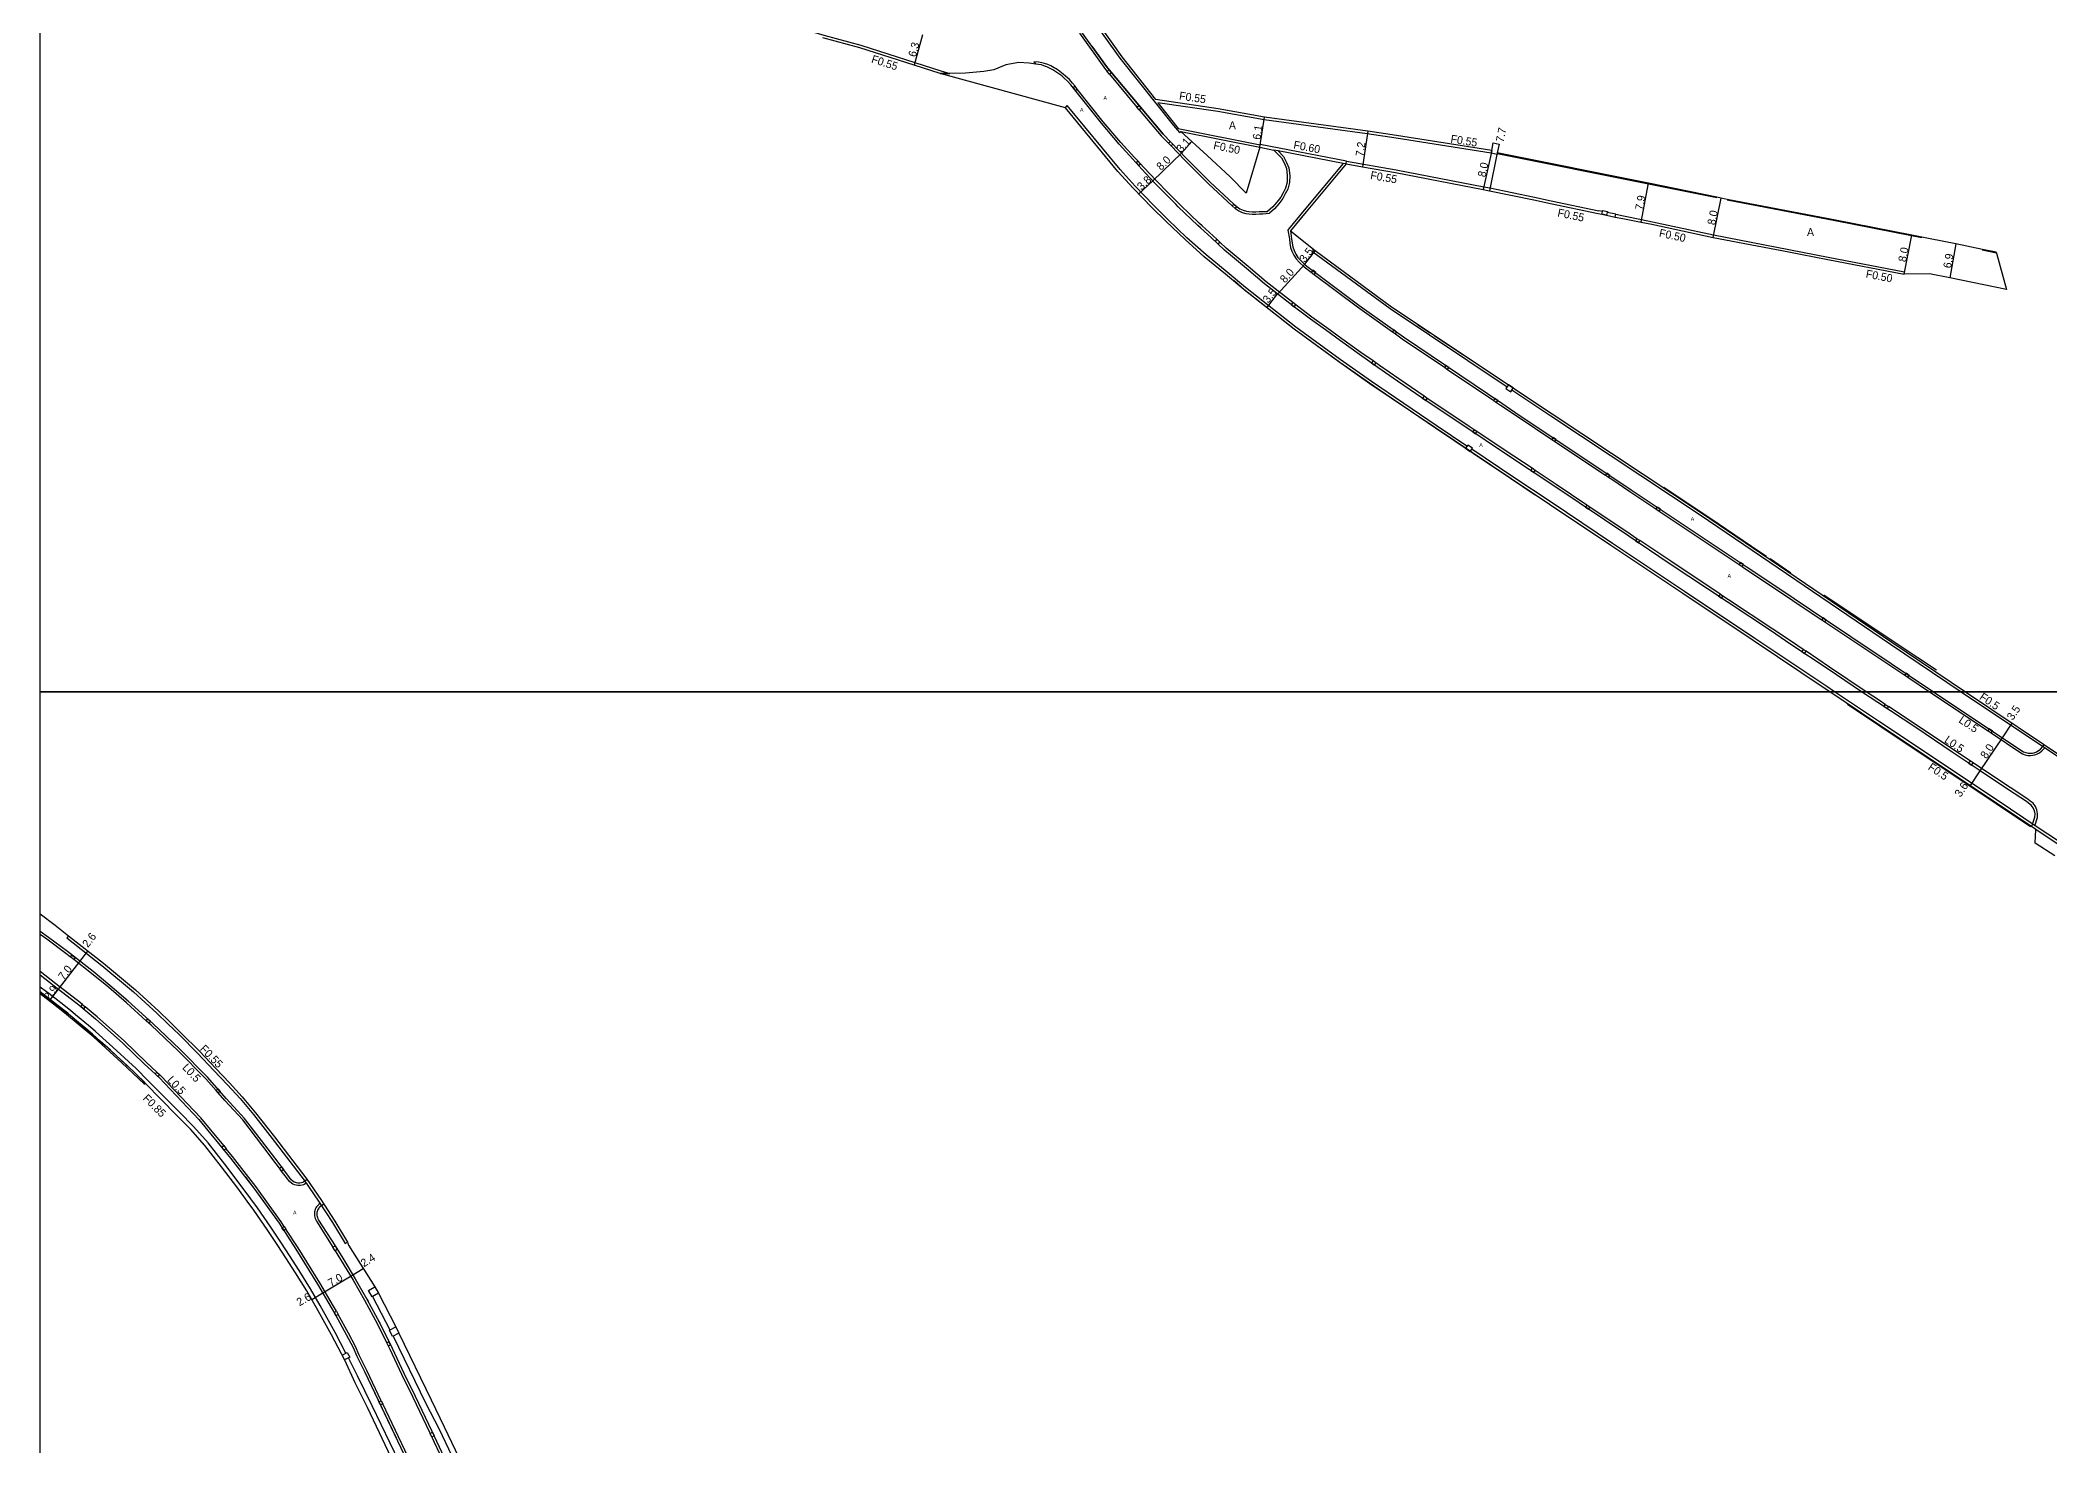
# Model space of a CAD drawing. Header units: metres. Extents: x -20002 to -16000, y -111000 to -108000.
# Drawn here: x -20000 to -19598.1, y -110550.8 to -110269.7 of the extents above; entities that cross this region are included whole.
import ezdxf

# ---------------------------------------------------------------- set-up
doc = ezdxf.new("R2010")
doc.units = ezdxf.units.M
doc.header["$LTSCALE"] = 2.5
for name, color, linetype in [('側溝・桝', 7, 'Continuous'), ('図郭', 7, 'Continuous'), ('幅員', 7, 'Continuous'), ('歩道・分離帯・安全施設', 7, 'Continuous'), ('舗装', 7, 'Continuous'), ('道路', 7, 'Continuous')]:
    doc.layers.add(name, color=color, linetype=linetype)
doc.styles.get("Standard").update_dxf_attribs({"font": ''})
doc.styles.add('YOKO_DECO', font='')
doc.styles.get('Standard').set_extended_font_data('@MS PGothic')
doc.styles.get('YOKO_DECO').set_extended_font_data('MS PGothic')

msp = doc.modelspace()

# ---------------------------------------------------------------- linework, layer by layer
at = {"layer": '側溝・桝'}
for points in [[(-19992.08, -110225.23), (-19986.62, -110226.94), (-19971.04, -110231.55), (-19965.14, -110233.25), (-19955.44, -110236.03), (-19946.93, -110238.38), (-19940.87, -110240.06), (-19927.65, -110243.75), (-19913.75, -110247.95), (-19910.4, -110248.97), (-19909.37, -110249.29), (-19907.24, -110249.93), (-19905.95, -110250.33), (-19902.81, -110251.28), (-19893.63, -110253.94), (-19887.15, -110255.87), (-19872.53, -110260.12), (-19866.97, -110261.76), (-19853.99, -110265.57), (-19843.32, -110268.74), (-19835.92, -110270.76), (-19825.07, -110274.21), (-19819.9, -110275.87), (-19818.11, -110276.37)], [(-19801.5, -110246.81), (-19793.71, -110259.9), (-19784.1, -110273.36), (-19773.36, -110286.77)], [(-19792.18, -110268.34), (-19787, -110275.61), (-19786.67, -110276)], [(-19820.05, -110276.4), (-19818.11, -110276.37)], [(-19801.28, -110274.04), (-19800.92, -110274.56)], [(-19793.07, -110278.94), (-19793.54, -110278.35), (-19794.19, -110277.6), (-19794.95, -110276.91), (-19795.41, -110276.5), (-19796.41, -110275.76), (-19796.98, -110275.41), (-19797.27, -110275.26), (-19797.93, -110274.89), (-19798.49, -110274.63), (-19799.15, -110274.38), (-19799.73, -110274.24), (-19800.39, -110274.12), (-19801.28, -110274.04)], [(-19786.2, -110276.56), (-19780.69, -110283.11)], [(-19781.15, -110293.21), (-19783.89, -110290.2), (-19787.41, -110286.05), (-19792.61, -110279.52)], [(-19794.97, -110283.26), (-19794.66, -110282.78)], [(-19784.06, -110295.62), (-19794.66, -110282.78)], [(-19780.23, -110283.65), (-19775.87, -110288.84)], [(-19709.86, -110292.31), (-19728.85, -110289.33), (-19734.62, -110288.48), (-19755.27, -110285.68), (-19764.53, -110284.02), (-19776.49, -110282.23)], [(-19776.49, -110282.23), (-19772.42, -110287.37)], [(-19775.87, -110288.84), (-19774.36, -110290.34)], [(-19773.36, -110286.77), (-19772.2, -110288.22), (-19771.94, -110287.98)], [(-19772.42, -110287.37), (-19756.05, -110290.67)], [(-19780.46, -110293.92), (-19781.15, -110293.21)], [(-19773.84, -110290.87), (-19771.1, -110293.71), (-19766.37, -110298.45), (-19761.66, -110302.86), (-19761.62, -110302.89)], [(-19756.13, -110291.16), (-19756.05, -110290.67), (-19756.04, -110290.57)], [(-19738.77, -110293.9), (-19756.04, -110290.57)], [(-19752.44, -110291.87), (-19751.4, -110292.98), (-19750.75, -110294.16), (-19750.28, -110295.23), (-19750.13, -110296.79), (-19750.16, -110298.19), (-19750.52, -110299.52), (-19751.02, -110300.46), (-19751.49, -110301.38), (-19752.3, -110302.47), (-19753.17, -110303.44), (-19754.18, -110304.3)], [(-19738.88, -110294.49), (-19739.44, -110294.38), (-19752.44, -110291.87), (-19753.28, -110291.71)], [(-19738.88, -110294.49), (-19738.78, -110293.95), (-19738.77, -110293.9)], [(-19738.78, -110293.95), (-19728.88, -110295.67), (-19711.31, -110299.05), (-19710.1, -110299.29), (-19701.21, -110301.15)], [(-19714.69, -110350.9), (-19720.86, -110346.77), (-19733.79, -110337.99), (-19740.02, -110333.6), (-19748.92, -110327.13), (-19758.95, -110319.2), (-19762.65, -110316.11), (-19766.87, -110312.65), (-19770.7, -110309.23), (-19774.57, -110305.53), (-19777.3, -110302.8), (-19781.04, -110298.95), (-19784.06, -110295.62)], [(-19764.72, -110309.54), (-19765.44, -110308.85), (-19767.64, -110306.88), (-19768.16, -110306.41), (-19772.07, -110302.66), (-19772.54, -110302.18), (-19774.37, -110300.34), (-19776.87, -110297.81), (-19779.31, -110295.17), (-19779.99, -110294.43)], [(-19739.44, -110294.38), (-19747.24, -110303.75), (-19750.4, -110307.55)], [(-19701.21, -110301.15), (-19697.85, -110301.85)], [(-19697.85, -110301.85), (-19688.32, -110303.85)], [(-19761.05, -110303.37), (-19760.93, -110303.48), (-19760.33, -110303.85), (-19759.63, -110304.17), (-19758.92, -110304.37), (-19758.34, -110304.48), (-19757.62, -110304.53), (-19756.88, -110304.52), (-19756.21, -110304.46), (-19755.48, -110304.45), (-19754.18, -110304.3)], [(-19687.62, -110304), (-19688.32, -110303.85)], [(-19684.95, -110304.55), (-19686.64, -110304.2)], [(-19685.07, -110305.09), (-19684.95, -110304.55)], [(-19684.95, -110304.55), (-19683.4, -110304.88), (-19679.76, -110305.57)], [(-19679.87, -110306.11), (-19679.77, -110305.62), (-19679.76, -110305.57)], [(-19679.77, -110305.62), (-19677.62, -110306.03)], [(-19677.62, -110306.03), (-19665.37, -110308.67), (-19642.43, -110313.09), (-19627.18, -110316.06)], [(-19749.52, -110322.17), (-19752.43, -110319.91), (-19754.84, -110318.02), (-19758.47, -110314.96), (-19762.83, -110311.34), (-19764.14, -110310.09)], [(-19750.4, -110307.54), (-19750.4, -110307.55), (-19750.52, -110307.71), (-19750.21, -110309.45), (-19750.09, -110310.33), (-19749.95, -110311.16), (-19749.68, -110311.95), (-19749.34, -110312.7), (-19748.86, -110313.47), (-19748.23, -110314.15), (-19747.24, -110315.05), (-19745.82, -110316.12)], [(-19745.52, -110311.39), (-19745.48, -110312.03), (-19730.08, -110323.4), (-19706.65, -110339.02)], [(-19745.22, -110316.57), (-19736.57, -110323.06), (-19729.59, -110328.05)], [(-19627.27, -110316.55), (-19627.18, -110316.06)], [(-19733.47, -110333.86), (-19735.89, -110332.15), (-19739.69, -110329.46), (-19742.69, -110327.27), (-19745.69, -110325.1), (-19748.56, -110322.91), (-19748.94, -110322.62)], [(-19729.01, -110328.47), (-19727.64, -110329.45), (-19719.21, -110335.13)], [(-19723.28, -110340.91), (-19728.31, -110337.46), (-19732.2, -110334.75), (-19732.89, -110334.27)], [(-19718.56, -110335.57), (-19709.35, -110341.78)], [(-19713.23, -110347.64), (-19714.24, -110346.97), (-19722.13, -110341.69), (-19722.63, -110341.35)], [(-19708.79, -110342.16), (-19707.97, -110342.71), (-19704.48, -110345.06), (-19697.7, -110349.58)], [(-19705.7, -110339.65), (-19697.94, -110344.82), (-19668.08, -110364.62), (-19630.01, -110390.47), (-19615.84, -110400)], [(-19701.67, -110355.34), (-19707.07, -110351.75), (-19712.71, -110347.99)], [(-19697.11, -110349.97), (-19686.98, -110356.72)], [(-19641.21, -110400), (-19642.74, -110398.98), (-19657.15, -110389.35), (-19671.21, -110379.94), (-19685.62, -110370.35), (-19697.87, -110362.13), (-19705.52, -110357.04), (-19713.73, -110351.54)], [(-19690.69, -110362.68), (-19696.83, -110358.55), (-19701.05, -110355.75)], [(-19686.36, -110357.13), (-19685.75, -110357.54), (-19682.1, -110360), (-19676.91, -110363.47)], [(-19680.69, -110369.41), (-19682.06, -110368.49), (-19690.11, -110363.08)], [(-19676.27, -110363.9), (-19660.27, -110374.58)], [(-19664.06, -110380.49), (-19673.94, -110373.93), (-19680.1, -110369.8)], [(-19659.66, -110374.99), (-19659.11, -110375.36), (-19652.8, -110379.54), (-19646.24, -110383.96), (-19643.72, -110385.64)], [(-19647.47, -110391.54), (-19649.81, -110389.97), (-19653.51, -110387.49), (-19662.36, -110381.63), (-19663.5, -110380.87)], [(-19643.11, -110386.05), (-19630.1, -110394.73), (-19627.12, -110396.72)], [(-19634.84, -110400), (-19642.19, -110395.08), (-19646.89, -110391.93)], [(-19626.51, -110397.13), (-19622.22, -110400)], [(-19594.08, -110432.28), (-19593.74, -110431.8), (-19596.43, -110429.91), (-19600.65, -110427.12), (-19608.68, -110421.7), (-19632.22, -110406.04), (-19641.21, -110400)], [(-19631.05, -110402.53), (-19632.22, -110401.76), (-19634.84, -110400)], [(-19622.22, -110400), (-19610.5, -110407.84)], [(-19615.84, -110400), (-19594.43, -110414.39)], [(-19614.1, -110413.83), (-19617.37, -110411.65), (-19624.67, -110406.76), (-19630.39, -110402.97)], [(-19609.88, -110408.26), (-19603.96, -110412.22), (-19603.6, -110412.43), (-19603.08, -110412.61), (-19602.55, -110412.75), (-19601.99, -110412.78), (-19601.52, -110412.72), (-19601.12, -110412.64), (-19600.6, -110412.45), (-19600.22, -110412.23), (-19599.72, -110411.85), (-19599.13, -110411.23)], [(-19601.14, -110426.79), (-19600.62, -110425.17), (-19600.58, -110424.42), (-19600.72, -110423.65), (-19601, -110422.95), (-19601.49, -110422.32), (-19602.06, -110421.86), (-19602.54, -110421.52), (-19606.1, -110419.17), (-19612.01, -110415.23), (-19613.49, -110414.24)], [(-19596.47, -110430.58), (-19600.94, -110427.57)], [(-19993.98, -110453.04), (-19994.85, -110452.36), (-19998.64, -110449.51), (-20000, -110448.56)], [(-19994.36, -110448.79), (-19994.69, -110449.19), (-19987.69, -110454.72), (-19981.32, -110460.01), (-19976.65, -110464.25), (-19974.45, -110466.4), (-19972.16, -110468.64), (-19968.53, -110472.29), (-19965.26, -110475.73), (-19962.52, -110478.59), (-19960.04, -110481.35), (-19957.37, -110484.55), (-19953.59, -110489.33), (-19947.22, -110497.68), (-19944.34, -110501.86), (-19941.55, -110506.15), (-19939.02, -110510.34), (-19938.56, -110510.06)], [(-19978.8, -110465.78), (-19982.76, -110462.23), (-19986.35, -110459.1), (-19989.71, -110456.35), (-19993.3, -110453.57)], [(-19991.53, -110462.55), (-19991.92, -110462.22), (-19996.9, -110458.44), (-20000, -110455.95)], [(-19938.87, -110532.25), (-19940.99, -110528.16), (-19943.99, -110522.74), (-19945.97, -110519.37), (-19948.2, -110515.74), (-19950.14, -110512.7), (-19951.76, -110510.28), (-19953.89, -110507.05), (-19956.57, -110503.21), (-19957.89, -110501.37), (-19959.78, -110498.78), (-19963.09, -110494.46), (-19966.43, -110490.21), (-19969.32, -110486.92), (-19972.11, -110484.05), (-19978.44, -110477.79), (-19980.83, -110475.35), (-19982.34, -110473.97), (-19985.46, -110471.11), (-19987.47, -110469.3), (-19989.03, -110467.88), (-19990.36, -110466.77), (-19992.95, -110464.62), (-19993.96, -110463.73), (-19995.9, -110462.21), (-19998.27, -110460.38), (-19999.71, -110459.29), (-20000, -110459.07)], [(-19978.96, -110478.37), (-19981.35, -110475.93), (-19982.86, -110474.55), (-19985.97, -110471.68), (-19987.99, -110469.88), (-19989.55, -110468.46), (-19990.87, -110467.35), (-19993.46, -110465.2), (-19994.48, -110464.31), (-19996.42, -110462.79), (-19998.79, -110460.96), (-20000, -110460.04)], [(-19976.66, -110476.06), (-19978.84, -110474.06), (-19983.13, -110469.87), (-19988.6, -110465.02), (-19990.98, -110463.01)], [(-19964.84, -110479.72), (-19966.87, -110477.39), (-19972.41, -110471.84), (-19977.78, -110466.7), (-19978.27, -110466.25)], [(-19963.31, -110490.77), (-19967.9, -110485.2), (-19975.87, -110476.79), (-19976.11, -110476.57)], [(-19952.14, -110495.3), (-19952.82, -110494.39), (-19955.47, -110490.88), (-19959.51, -110485.63), (-19963.1, -110481.71), (-19964.39, -110480.23)], [(-19951.23, -110506.91), (-19951.81, -110506.02), (-19956.86, -110498.95), (-19961.53, -110492.93), (-19962.81, -110491.38)], [(-19946.82, -110498.27), (-19947.05, -110498.44), (-19947.32, -110498.57), (-19947.6, -110498.67), (-19948.03, -110498.75), (-19948.5, -110498.75), (-19948.83, -110498.7), (-19949.12, -110498.62), (-19949.46, -110498.47), (-19949.77, -110498.27), (-19950.13, -110497.95), (-19950.55, -110497.43), (-19951.72, -110495.86)], [(-19944.03, -110502.35), (-19944.31, -110502.56), (-19944.56, -110502.81), (-19944.72, -110503.01), (-19944.85, -110503.21), (-19944.99, -110503.5), (-19945.08, -110503.78), (-19945.14, -110504.03), (-19945.17, -110504.27), (-19945.18, -110504.56), (-19945.15, -110504.81), (-19945.11, -110505.05), (-19945.03, -110505.31), (-19944.89, -110505.63), (-19944.73, -110505.9), (-19941.46, -110511.08)], [(-19940.78, -110523.87), (-19941.35, -110522.84), (-19944.09, -110518.17), (-19948.44, -110511.18), (-19950.86, -110507.47)], [(-19941.02, -110511.78), (-19939.93, -110513.54), (-19937.43, -110517.68), (-19935.13, -110521.67), (-19932.56, -110526.48), (-19930.7, -110530.24)], [(-19933.54, -110520.96), (-19930.09, -110527.59)], [(-19931.81, -110541.76), (-19934.69, -110535.73), (-19936.2, -110532.63), (-19936.98, -110530.94), (-19938.36, -110528.29), (-19940.41, -110524.53)], [(-19930.41, -110530.82), (-19930.09, -110531.46), (-19927.72, -110536.45), (-19925.46, -110541.09), (-19922.12, -110548.07), (-19922.02, -110548.29)], [(-19929.42, -110528.86), (-19922.94, -110542.18), (-19920.22, -110547.48), (-19912.13, -110564.48), (-19904.2, -110580.72), (-19904.14, -110580.86)], [(-19938.35, -110533.27), (-19938.37, -110533.22)], [(-19938.35, -110533.27), (-19936.63, -110536.74), (-19933.67, -110542.7), (-19928.28, -110553.93), (-19923.04, -110565.1), (-19919.29, -110573.11), (-19913.58, -110584.92)], [(-19923.27, -110559.62), (-19931.5, -110542.4)], [(-19921.67, -110549.03), (-19919.72, -110553.18), (-19916.33, -110560.32), (-19914.09, -110564.87), (-19913.41, -110566.3)]]:
    msp.add_lwpolyline(points, dxfattribs=at)
for points in [[(-19785.81, -110276.23), (-19786.2, -110276.56), (-19786.67, -110276), (-19786.28, -110275.67)], [(-19793, -110279.83), (-19792.61, -110279.52), (-19793.07, -110278.94), (-19793.46, -110279.25)], [(-19780.69, -110283.11), (-19780.29, -110282.77), (-19779.83, -110283.32), (-19780.23, -110283.65)], [(-19780.37, -110294.78), (-19779.99, -110294.43), (-19780.46, -110293.92), (-19780.84, -110294.28)], [(-19774.01, -110290.01), (-19774.36, -110290.34), (-19773.84, -110290.87), (-19773.5, -110290.54)], [(-19709.86, -110292.31), (-19709.74, -110291.77), (-19709.42, -110290.25), (-19708.25, -110290.5), (-19708.63, -110292.29), (-19708.68, -110292.56)], [(-19761.62, -110302.89), (-19761.31, -110302.53), (-19760.75, -110303.01), (-19761.05, -110303.37)], [(-19687.73, -110304.53), (-19687.62, -110304), (-19687.58, -110303.8), (-19686.6, -110304), (-19686.64, -110304.2), (-19686.76, -110304.74)], [(-19764.49, -110310.47), (-19764.14, -110310.09), (-19764.72, -110309.54), (-19765.07, -110309.92)], [(-19745.54, -110315.75), (-19745.82, -110316.12), (-19745.22, -110316.57), (-19744.94, -110316.2)], [(-19749.26, -110323.03), (-19748.94, -110322.62), (-19749.52, -110322.17), (-19749.83, -110322.58)], [(-19729.32, -110327.68), (-19729.59, -110328.05), (-19729.01, -110328.47), (-19728.75, -110328.09)], [(-19733.18, -110334.69), (-19732.89, -110334.27), (-19733.47, -110333.86), (-19733.77, -110334.28)], [(-19718.95, -110334.75), (-19719.21, -110335.13), (-19718.56, -110335.57), (-19718.31, -110335.19)], [(-19722.92, -110341.77), (-19722.63, -110341.35), (-19723.28, -110340.91), (-19723.57, -110341.33)], [(-19709.09, -110341.4), (-19709.35, -110341.78), (-19708.79, -110342.16), (-19708.53, -110341.78)], [(-19706.39, -110338.62), (-19706.9, -110339.39), (-19705.95, -110340.02), (-19705.44, -110339.26)], [(-19712.99, -110348.42), (-19712.71, -110347.99), (-19713.23, -110347.64), (-19713.52, -110348.07)], [(-19697.45, -110349.19), (-19697.7, -110349.58), (-19697.11, -110349.97), (-19696.86, -110349.59)], [(-19714.98, -110351.34), (-19714.02, -110351.98), (-19713.59, -110351.34), (-19714.55, -110350.7)], [(-19701.34, -110356.18), (-19701.05, -110355.75), (-19701.67, -110355.34), (-19701.95, -110355.77)], [(-19686.72, -110356.34), (-19686.98, -110356.72), (-19686.36, -110357.13), (-19686.11, -110356.75)], [(-19690.4, -110363.5), (-19690.11, -110363.08), (-19690.69, -110362.68), (-19690.98, -110363.11)], [(-19676.66, -110363.09), (-19676.91, -110363.47), (-19676.27, -110363.9), (-19676.02, -110363.51)], [(-19680.39, -110370.23), (-19680.1, -110369.8), (-19680.69, -110369.41), (-19680.98, -110369.84)], [(-19660.02, -110374.19), (-19660.27, -110374.58), (-19659.66, -110374.99), (-19659.41, -110374.6)], [(-19663.78, -110381.3), (-19663.5, -110380.87), (-19664.06, -110380.49), (-19664.35, -110380.92)], [(-19643.46, -110385.26), (-19643.72, -110385.64), (-19643.11, -110386.05), (-19642.85, -110385.67)], [(-19647.18, -110392.36), (-19646.89, -110391.93), (-19647.47, -110391.54), (-19647.76, -110391.97)], [(-19626.87, -110396.33), (-19627.12, -110396.72), (-19626.51, -110397.13), (-19626.26, -110396.74)], [(-19631.33, -110402.96), (-19631.05, -110402.53), (-19630.39, -110402.97), (-19630.67, -110403.4)], [(-19610.25, -110407.46), (-19610.5, -110407.84), (-19609.88, -110408.26), (-19609.62, -110407.87)], [(-19613.78, -110414.67), (-19613.49, -110414.24), (-19614.1, -110413.83), (-19614.38, -110414.26)], [(-19993.3, -110453.57), (-19993.98, -110453.04), (-19993.68, -110452.66), (-19993, -110453.18)], [(-19991.86, -110462.94), (-19991.53, -110462.55), (-19990.98, -110463.01), (-19991.31, -110463.4)], [(-19978.27, -110466.25), (-19978.8, -110465.78), (-19978.48, -110465.42), (-19977.95, -110465.89)], [(-19977, -110476.44), (-19976.66, -110476.06), (-19976.11, -110476.57), (-19976.45, -110476.94)], [(-19964.39, -110480.23), (-19964.84, -110479.72), (-19964.47, -110479.4), (-19964.03, -110479.91)], [(-19963.7, -110491.09), (-19963.31, -110490.77), (-19962.81, -110491.38), (-19963.2, -110491.7)], [(-19951.33, -110495.57), (-19951.72, -110495.86), (-19952.14, -110495.3), (-19951.76, -110495.01)], [(-19951.65, -110507.19), (-19951.23, -110506.91), (-19950.86, -110507.47), (-19951.29, -110507.75)], [(-19941.03, -110510.82), (-19940.6, -110511.52), (-19941.02, -110511.78), (-19941.46, -110511.08)], [(-19933.11, -110519), (-19932.36, -110520.25), (-19933.62, -110521), (-19934.37, -110519.75)], [(-19941.22, -110524.12), (-19940.78, -110523.87), (-19940.41, -110524.53), (-19940.86, -110524.78)], [(-19928.88, -110527.01), (-19928.26, -110528.29), (-19929.54, -110528.91), (-19930.17, -110527.63)], [(-19930.25, -110530.01), (-19930.7, -110530.24), (-19930.41, -110530.82), (-19929.96, -110530.6)], [(-19939.64, -110532.65), (-19938.6, -110532.11), (-19938.09, -110533.08), (-19939.14, -110533.62)], [(-19931.98, -110542.62), (-19932.28, -110541.98), (-19931.81, -110541.76), (-19931.5, -110542.4)], [(-19921.56, -110548.08), (-19921.22, -110548.82), (-19921.67, -110549.03), (-19922.02, -110548.29)]]:
    msp.add_lwpolyline(points, close=True, dxfattribs=at)
at = {"layer": '図郭'}
for points in [[(-20000, -109800), (-19200, -109800), (-19200, -110400), (-20000, -110400)], [(-20000, -110400), (-19200, -110400), (-19200, -111000), (-20000, -111000)]]:
    msp.add_lwpolyline(points, close=True, dxfattribs=at)
at = {"layer": '幅員'}
for points in [[(-19823.58, -110268.65), (-19825.23, -110274.73)], [(-19756.13, -110291.16), (-19755.18, -110285.14)], [(-19734.54, -110287.94), (-19735.59, -110295.06)], [(-19777.53, -110297.86), (-19771.79, -110292.31)], [(-19771.79, -110292.31), (-19769.7, -110290.01)], [(-19709.74, -110291.77), (-19711.42, -110299.59)], [(-19708.63, -110292.29), (-19710.21, -110299.83)], [(-19780.33, -110300.45), (-19777.53, -110297.86)], [(-19679.87, -110306.11), (-19678.39, -110298.35)], [(-19665.47, -110309.16), (-19663.87, -110301.32)], [(-19627.27, -110316.55), (-19625.74, -110308.7)], [(-19747.11, -110314.55), (-19744.97, -110311.82)], [(-19616.91, -110310.48), (-19618.16, -110317.27)], [(-19752.54, -110320.48), (-19747.11, -110314.55)], [(-19754.7, -110323.23), (-19752.55, -110320.47)], [(-19607.62, -110409.22), (-19605.64, -110406.28)], [(-19612.04, -110415.83), (-19607.62, -110409.22)], [(-19614.01, -110418.79), (-19612.04, -110415.83)], [(-19996.37, -110459.48), (-19992.06, -110453.92)], [(-19992.06, -110453.92), (-19990.45, -110451.86)], [(-19998.15, -110461.82), (-19996.37, -110459.48)], [(-19943.47, -110520.22), (-19937.49, -110516.61)], [(-19937.49, -110516.61), (-19935.42, -110515.32)], [(-19945.7, -110521.53), (-19943.47, -110520.22)]]:
    msp.add_lwpolyline(points, dxfattribs=at)
at = {"layer": '歩道・分離帯・安全施設'}
for points in [[(-19775.47, -110288.51), (-19786.59, -110275.29), (-19789.71, -110270.92), (-19796.34, -110261.62)], [(-19775.47, -110288.51), (-19786.59, -110275.29), (-19789.71, -110270.92), (-19796.34, -110261.62)], [(-19789.71, -110270.92), (-19786.59, -110275.29), (-19775.47, -110288.51)], [(-19800.92, -110274.56), (-19802.21, -110274.3), (-19804.3, -110274.21), (-19806.92, -110274.68), (-19809.32, -110275.68), (-19811.29, -110275.99), (-19814.99, -110276.32), (-19818.11, -110276.37), (-19818.7, -110276.37), (-19820.05, -110276.4)], [(-19781.54, -110293.53), (-19784.26, -110290.53), (-19787.79, -110286.36), (-19793.93, -110278.67), (-19794.55, -110277.95), (-19795.28, -110277.28), (-19795.73, -110276.88), (-19796.68, -110276.17), (-19797.51, -110275.69), (-19798.15, -110275.33), (-19798.68, -110275.09), (-19799.32, -110274.84), (-19799.79, -110274.69), (-19800.37, -110274.6), (-19800.92, -110274.56)], [(-19781.54, -110293.53), (-19784.26, -110290.53), (-19787.79, -110286.36), (-19793.93, -110278.67), (-19794.55, -110277.95), (-19795.28, -110277.28), (-19795.73, -110276.88), (-19796.68, -110276.17), (-19797.51, -110275.69), (-19798.15, -110275.33), (-19798.68, -110275.09), (-19799.32, -110274.84), (-19799.79, -110274.69), (-19800.37, -110274.6), (-19800.92, -110274.56)], [(-19787.79, -110286.36), (-19793.93, -110278.67)], [(-19775.47, -110288.51), (-19770.75, -110293.38), (-19766.04, -110298.11), (-19761.4, -110302.46), (-19760.65, -110303.09), (-19760.11, -110303.43), (-19759.46, -110303.72), (-19758.81, -110303.91), (-19758.28, -110304.01), (-19757.61, -110304.05), (-19756.9, -110304.04), (-19756.27, -110303.99), (-19755.59, -110303.99), (-19754.56, -110303.97)], [(-19775.47, -110288.51), (-19770.75, -110293.38), (-19766.04, -110298.11), (-19761.4, -110302.46), (-19760.65, -110303.09), (-19760.11, -110303.43), (-19759.46, -110303.72), (-19758.81, -110303.91), (-19758.28, -110304.01), (-19757.61, -110304.05), (-19756.9, -110304.04), (-19756.27, -110303.99), (-19755.59, -110303.99), (-19754.56, -110303.97)], [(-19775.47, -110288.51), (-19770.75, -110293.38), (-19766.04, -110298.11), (-19761.4, -110302.46)], [(-19781.54, -110293.53), (-19784.26, -110290.53)], [(-19635.77, -110400), (-19642.48, -110395.51), (-19650.1, -110390.4), (-19653.79, -110387.92), (-19662.64, -110382.06), (-19674.23, -110374.35), (-19682.35, -110368.92), (-19697.11, -110358.98), (-19707.36, -110352.18), (-19714.52, -110347.4), (-19722.42, -110342.12), (-19728.6, -110337.89), (-19732.5, -110335.18), (-19736.18, -110332.58), (-19739.99, -110329.88), (-19742.99, -110327.68), (-19745.99, -110325.51), (-19748.88, -110323.32), (-19752.75, -110320.32), (-19755.17, -110318.42), (-19758.8, -110315.36), (-19763.17, -110311.73), (-19765.79, -110309.23), (-19767.98, -110307.26), (-19768.51, -110306.79), (-19772.43, -110303.03), (-19772.91, -110302.54), (-19774.73, -110300.71), (-19777.25, -110298.17), (-19779.69, -110295.52), (-19781.54, -110293.53)], [(-19635.77, -110400), (-19642.48, -110395.51), (-19650.1, -110390.4), (-19653.79, -110387.92), (-19662.64, -110382.06), (-19674.23, -110374.35), (-19682.35, -110368.92), (-19697.11, -110358.98), (-19707.36, -110352.18), (-19714.52, -110347.4), (-19722.42, -110342.12), (-19728.6, -110337.89), (-19732.5, -110335.18), (-19736.18, -110332.58), (-19739.99, -110329.88), (-19742.99, -110327.68), (-19745.99, -110325.51), (-19748.88, -110323.32), (-19752.75, -110320.32), (-19755.17, -110318.42), (-19758.8, -110315.36), (-19763.17, -110311.73), (-19765.79, -110309.23), (-19767.98, -110307.26), (-19768.51, -110306.79), (-19772.43, -110303.03), (-19772.91, -110302.54), (-19774.73, -110300.71), (-19777.25, -110298.17), (-19779.69, -110295.52), (-19781.54, -110293.53)], [(-19772.43, -110303.03), (-19772.91, -110302.54), (-19774.73, -110300.71), (-19777.25, -110298.17), (-19779.69, -110295.52), (-19781.54, -110293.53)], [(-19756.13, -110291.16), (-19753.28, -110291.71), (-19751.81, -110293.28), (-19751.2, -110294.39), (-19750.77, -110295.36), (-19750.63, -110296.81), (-19750.66, -110298.12), (-19750.99, -110299.33), (-19751.47, -110300.23), (-19751.91, -110301.12), (-19752.69, -110302.15), (-19753.52, -110303.08), (-19754.56, -110303.97)], [(-19664.75, -110301.29), (-19678.42, -110298.5), (-19708.66, -110292.44)], [(-19623.76, -110309.23), (-19625.77, -110308.84), (-19641.04, -110305.88), (-19662.66, -110301.71)], [(-19747.55, -110304.95), (-19748.81, -110306.42)], [(-19635.77, -110400), (-19642.48, -110395.51), (-19650.1, -110390.4), (-19653.79, -110387.92), (-19662.64, -110382.06), (-19674.23, -110374.35), (-19682.35, -110368.92), (-19697.11, -110358.98), (-19707.36, -110352.18), (-19714.52, -110347.4), (-19722.42, -110342.12), (-19728.6, -110337.89), (-19732.5, -110335.18), (-19736.18, -110332.58), (-19739.99, -110329.88), (-19742.99, -110327.68), (-19745.99, -110325.51), (-19748.88, -110323.32), (-19752.75, -110320.32), (-19755.17, -110318.42), (-19758.8, -110315.36), (-19763.17, -110311.73), (-19765.79, -110309.23), (-19767.98, -110307.26), (-19768.51, -110306.79)], [(-19750.01, -110307.87), (-19749.75, -110309.47), (-19749.63, -110310.29), (-19749.5, -110311.04), (-19749.25, -110311.77), (-19748.93, -110312.49), (-19748.49, -110313.19), (-19747.9, -110313.82), (-19746.95, -110314.7), (-19736.3, -110322.69), (-19727.37, -110329.07), (-19707.71, -110342.33), (-19704.23, -110344.68), (-19685.49, -110357.16), (-19681.85, -110359.62), (-19658.85, -110374.97), (-19652.54, -110379.15), (-19645.99, -110383.58), (-19629.84, -110394.34), (-19621.39, -110400)], [(-19750.01, -110307.87), (-19749.75, -110309.47), (-19749.63, -110310.29), (-19749.5, -110311.04), (-19749.25, -110311.77), (-19748.93, -110312.49), (-19748.49, -110313.19), (-19747.9, -110313.82), (-19746.95, -110314.7), (-19736.3, -110322.69), (-19727.37, -110329.07), (-19707.71, -110342.33), (-19704.23, -110344.68), (-19685.49, -110357.16), (-19681.85, -110359.62), (-19658.85, -110374.97), (-19652.54, -110379.15), (-19645.99, -110383.58), (-19629.84, -110394.34), (-19621.39, -110400)], [(-19608.8, -110312.3), (-19611.65, -110311.71)], [(-19761.22, -110317.81), (-19759.22, -110319.56), (-19749.22, -110327.44), (-19740.13, -110334.11), (-19732.65, -110339.33), (-19721, -110347.25), (-19713.48, -110352.28), (-19705.97, -110357.31), (-19701.06, -110360.62)], [(-19746.95, -110314.7), (-19736.3, -110322.69)], [(-19727.37, -110329.07), (-19707.71, -110342.33)], [(-19722.05, -110328.32), (-19724.56, -110326.64)], [(-19715.39, -110332.74), (-19721.22, -110328.86)], [(-19704.23, -110344.68), (-19685.49, -110357.16)], [(-19681.85, -110359.62), (-19658.85, -110374.97)], [(-19654.78, -110373), (-19657.77, -110370.97), (-19666.1, -110365.32), (-19675.32, -110359.18)], [(-19649.94, -110376.28), (-19654.08, -110373.47)], [(-19620.83, -110395.72), (-19628.28, -110390.76), (-19643.3, -110380.7)], [(-19645.99, -110383.58), (-19629.84, -110394.34), (-19621.39, -110400)], [(-19638.57, -110402.52), (-19632.15, -110406.83), (-19608.89, -110422.38), (-19602.01, -110426.96)], [(-19601.76, -110427.02), (-19601.58, -110426.49), (-19601.13, -110425.08), (-19601.1, -110424.45), (-19601.22, -110423.8), (-19601.45, -110423.21), (-19601.86, -110422.69), (-19602.37, -110422.27), (-19602.83, -110421.95), (-19606.38, -110419.6), (-19612.3, -110415.66), (-19617.65, -110412.07), (-19624.96, -110407.19), (-19632.51, -110402.19), (-19635.77, -110400)], [(-19601.58, -110426.49), (-19601.13, -110425.08), (-19601.1, -110424.45), (-19601.22, -110423.8), (-19601.45, -110423.21), (-19601.86, -110422.69), (-19602.37, -110422.27), (-19602.83, -110421.95), (-19606.38, -110419.6), (-19612.3, -110415.66), (-19617.65, -110412.07), (-19624.96, -110407.19), (-19632.51, -110402.19), (-19635.77, -110400)], [(-19602.37, -110422.27), (-19602.83, -110421.95), (-19606.38, -110419.6), (-19612.3, -110415.66), (-19617.65, -110412.07), (-19624.96, -110407.19), (-19632.51, -110402.19), (-19635.77, -110400)], [(-19621.39, -110400), (-19603.72, -110411.83), (-19603.4, -110412.01), (-19602.95, -110412.17), (-19602.48, -110412.29), (-19602, -110412.31), (-19601.59, -110412.27), (-19601.24, -110412.2), (-19600.8, -110412.03), (-19600.48, -110411.84), (-19600.03, -110411.51), (-19599.52, -110410.97)], [(-19621.39, -110400), (-19603.72, -110411.83)], [(-19621.39, -110400), (-19603.72, -110411.83), (-19603.4, -110412.01), (-19602.95, -110412.17), (-19602.48, -110412.29), (-19602, -110412.31), (-19601.59, -110412.27), (-19601.24, -110412.2), (-19600.8, -110412.03), (-19600.48, -110411.84), (-19600.03, -110411.51), (-19599.52, -110410.97), (-19599.24, -110410.59)], [(-19989.42, -110455.97), (-19994.56, -110451.98), (-19998.36, -110449.12), (-20000, -110447.97)], [(-19946.64, -110497.55), (-19947.3, -110498.02), (-19947.51, -110498.12), (-19947.72, -110498.2), (-19948.08, -110498.27), (-19948.46, -110498.27), (-19948.73, -110498.23), (-19948.95, -110498.16), (-19949.23, -110498.04), (-19949.47, -110497.88), (-19949.78, -110497.61), (-19950.17, -110497.13), (-19952.44, -110494.1), (-19955.09, -110490.59), (-19959.14, -110485.32), (-19962.74, -110481.39), (-19966.52, -110477.06), (-19972.08, -110471.5), (-19977.45, -110466.34), (-19982.44, -110461.86), (-19986.06, -110458.72), (-19989.42, -110455.97), (-19994.56, -110451.98), (-19998.36, -110449.12), (-20000, -110447.97)], [(-19947.09, -110497.87), (-19947.3, -110498.02), (-19947.51, -110498.12), (-19947.72, -110498.2), (-19948.08, -110498.27), (-19948.46, -110498.27), (-19948.73, -110498.23), (-19948.95, -110498.16), (-19949.23, -110498.04), (-19949.47, -110497.88), (-19949.78, -110497.61), (-19950.17, -110497.13), (-19952.44, -110494.1), (-19955.09, -110490.59), (-19959.14, -110485.32), (-19962.74, -110481.39), (-19966.52, -110477.06), (-19972.08, -110471.5), (-19977.45, -110466.34), (-19982.44, -110461.86), (-19986.06, -110458.72), (-19989.42, -110455.97), (-19994.56, -110451.98), (-19998.36, -110449.12), (-20000, -110447.97)], [(-20000, -110456.6), (-19997.21, -110458.84), (-19992.24, -110462.62), (-19988.93, -110465.4), (-19983.47, -110470.25), (-19979.19, -110474.43), (-19976.22, -110477.15), (-19968.28, -110485.53), (-19961.93, -110493.25), (-19957.27, -110499.26), (-19952.23, -110506.3), (-19948.87, -110511.45), (-19944.52, -110518.44), (-19941.79, -110523.1), (-19940.89, -110524.71), (-19938.81, -110528.53), (-19937.44, -110531.16), (-19936.66, -110532.85), (-19935.15, -110535.95), (-19906.15, -110596.87)], [(-20000, -110456.6), (-19997.21, -110458.84), (-19992.24, -110462.62), (-19988.93, -110465.4), (-19983.47, -110470.25), (-19979.19, -110474.43), (-19976.22, -110477.15), (-19968.28, -110485.53), (-19961.93, -110493.25), (-19957.27, -110499.26), (-19952.23, -110506.3), (-19948.87, -110511.45), (-19944.52, -110518.44), (-19941.79, -110523.1), (-19940.89, -110524.71), (-19938.81, -110528.53), (-19937.44, -110531.16), (-19936.66, -110532.85), (-19935.15, -110535.95), (-19906.15, -110596.87)], [(-20000, -110456.6), (-19997.21, -110458.84), (-19992.24, -110462.62), (-19988.93, -110465.4), (-19983.47, -110470.25), (-19979.19, -110474.43), (-19976.22, -110477.15), (-19968.28, -110485.53), (-19961.93, -110493.25), (-19961.59, -110493.69)], [(-19950.17, -110497.13), (-19952.44, -110494.1), (-19955.09, -110490.59), (-19959.14, -110485.32), (-19962.74, -110481.39), (-19966.52, -110477.06), (-19972.08, -110471.5), (-19977.45, -110466.34), (-19982.44, -110461.86), (-19986.06, -110458.72)], [(-20000, -110460.01), (-19993.7, -110464.96), (-19987.03, -110470.73), (-19982.59, -110474.76), (-19979.07, -110478.15)], [(-19958.97, -110497.06), (-19957.27, -110499.26), (-19952.23, -110506.3), (-19948.87, -110511.45), (-19944.52, -110518.44), (-19941.79, -110523.1), (-19940.89, -110524.71), (-19938.81, -110528.53), (-19937.44, -110531.16), (-19936.66, -110532.85), (-19935.15, -110535.95), (-19928.84, -110549.21)], [(-19943.3, -110502.47), (-19943.98, -110502.93), (-19944.19, -110503.14), (-19944.31, -110503.3), (-19944.41, -110503.46), (-19944.53, -110503.7), (-19944.6, -110503.91), (-19944.65, -110504.12), (-19944.67, -110504.31), (-19944.68, -110504.54), (-19944.66, -110504.75), (-19944.62, -110504.93), (-19944.56, -110505.14), (-19944.46, -110505.4), (-19944.33, -110505.66), (-19941.03, -110510.81), (-19939.5, -110513.28), (-19937, -110517.42), (-19934.69, -110521.43), (-19932.11, -110526.25), (-19929.64, -110531.24), (-19927.27, -110536.24), (-19925.01, -110540.87), (-19921.67, -110547.86), (-19919.27, -110552.96)], [(-19943.75, -110502.78), (-19943.98, -110502.93), (-19944.19, -110503.14), (-19944.31, -110503.3), (-19944.41, -110503.46), (-19944.53, -110503.7), (-19944.6, -110503.91), (-19944.65, -110504.12), (-19944.67, -110504.31), (-19944.68, -110504.54), (-19944.66, -110504.75), (-19944.62, -110504.93), (-19944.56, -110505.14), (-19944.46, -110505.4), (-19944.33, -110505.66), (-19941.03, -110510.81), (-19939.5, -110513.28), (-19937, -110517.42), (-19934.69, -110521.43), (-19932.11, -110526.25), (-19929.64, -110531.24), (-19927.27, -110536.24), (-19925.01, -110540.87), (-19921.67, -110547.86), (-19919.27, -110552.96)], [(-19944.33, -110505.66), (-19941.03, -110510.81), (-19939.5, -110513.28), (-19937, -110517.42), (-19934.69, -110521.43), (-19934.38, -110522.01)], [(-19932.39, -110525.75), (-19932.11, -110526.25), (-19929.64, -110531.24), (-19929.34, -110531.87)], [(-19927.55, -110535.64), (-19927.27, -110536.24), (-19925.01, -110540.87), (-19921.67, -110547.86), (-19921.37, -110548.49)]]:
    msp.add_lwpolyline(points, dxfattribs=at)
at = {"layer": '道路'}
for points in [[(-19855.85, -110122.06), (-19849.44, -110137.84), (-19848.68, -110139.54), (-19838.3, -110156.26), (-19828.29, -110179.61), (-19825.38, -110188.96), (-19821.69, -110203.2), (-19816.22, -110215.75), (-19813.85, -110221.06), (-19810.6, -110228), (-19807.59, -110234.25), (-19804.78, -110239.87), (-19803.3, -110242.66), (-19801.06, -110246.56), (-19793.27, -110259.62), (-19783.69, -110273.05), (-19776.99, -110281.6)], [(-19794.97, -110283.26), (-19820.05, -110276.4), (-19825.23, -110274.73), (-19836.07, -110271.28), (-19843.47, -110269.27)], [(-19709.74, -110291.77), (-19728.77, -110288.78), (-19734.54, -110287.94), (-19755.18, -110285.14), (-19764.44, -110283.48), (-19776.99, -110281.6)], [(-19784.49, -110295.97), (-19794.97, -110283.26)], [(-19771.94, -110287.98), (-19756.13, -110291.16)], [(-19771.94, -110287.98), (-19766.61, -110292.81), (-19762.04, -110297.08), (-19758.85, -110300.3)], [(-19756.13, -110291.16), (-19758.85, -110300.3)], [(-19709.74, -110291.77), (-19709.42, -110290.25), (-19708.25, -110290.5), (-19708.63, -110292.29)], [(-19662.63, -110301.56), (-19663.87, -110301.32), (-19664.72, -110301.15), (-19678.39, -110298.35), (-19708.63, -110292.29)], [(-19768.02, -110312.34), (-19771.06, -110309.62), (-19774.94, -110305.91), (-19777.68, -110303.17), (-19781.43, -110299.31), (-19784.49, -110295.97)], [(-19738.88, -110294.49), (-19746.86, -110304.07), (-19750.01, -110307.87)], [(-19738.88, -110294.49), (-19735.59, -110295.06), (-19728.98, -110296.22), (-19711.42, -110299.59), (-19710.21, -110299.83), (-19701.32, -110301.69)], [(-19701.32, -110301.69), (-19697.97, -110302.39), (-19688.43, -110304.39), (-19687.73, -110304.53), (-19686.76, -110304.74)], [(-19611.62, -110311.57), (-19616.91, -110310.48), (-19622.06, -110309.43), (-19623.73, -110309.09), (-19625.74, -110308.7), (-19641.01, -110305.73), (-19662.63, -110301.56)], [(-19686.76, -110304.74), (-19685.07, -110305.09), (-19683.51, -110305.42), (-19679.87, -110306.11)], [(-19750.01, -110307.87), (-19745.02, -110311.78), (-19729.81, -110323.02), (-19697.67, -110344.43), (-19667.82, -110364.23), (-19629.74, -110390.08), (-19614.99, -110400)], [(-19679.87, -110306.11), (-19677.73, -110306.52), (-19665.47, -110309.16), (-19650.33, -110312.08)], [(-19642.16, -110400), (-19643.03, -110399.41), (-19657.44, -110389.79), (-19671.5, -110380.38), (-19685.91, -110370.79), (-19698.16, -110362.57), (-19705.82, -110357.47), (-19721.15, -110347.21), (-19734.09, -110338.43), (-19740.33, -110334.03), (-19749.24, -110327.55), (-19759.28, -110319.61), (-19762.98, -110316.52), (-19767.22, -110313.06), (-19768.02, -110312.34)], [(-19650.33, -110312.08), (-19647.99, -110312.53), (-19642.53, -110313.58), (-19627.27, -110316.55)], [(-19608.85, -110312.13), (-19611.62, -110311.57)], [(-19608.85, -110312.13), (-19608.8, -110312.3), (-19606.8, -110319.6)], [(-19606.8, -110319.6), (-19618.16, -110317.27), (-19622.21, -110316.44), (-19627.27, -110316.55)], [(-19601.06, -110430.3), (-19600.94, -110427.57), (-19602.02, -110426.84), (-19608.98, -110422.14), (-19632.51, -110406.48), (-19642.16, -110400)], [(-19614.99, -110400), (-19594.17, -110414), (-19590.34, -110416.5), (-19583.4, -110421.27), (-19578.67, -110424.64), (-19574.43, -110427.75), (-19570.84, -110430.48), (-19567.78, -110432.97), (-19562.89, -110437.04), (-19555.99, -110443.22), (-19545.38, -110454.31), (-19543.35, -110456.97), (-19543.63, -110453.88)], [(-19597.16, -110432.82), (-19601.06, -110430.3)], [(-20000, -110444.44), (-19997.02, -110446.68), (-19994.31, -110448.83), (-19987.35, -110454.3), (-19980.97, -110459.6), (-19976.27, -110463.85), (-19974.07, -110466.01), (-19971.78, -110468.26), (-19968.14, -110471.91), (-19964.87, -110475.36), (-19962.12, -110478.22), (-19959.63, -110480.99), (-19956.95, -110484.2), (-19953.16, -110489), (-19946.7, -110497.46), (-19943.89, -110501.56), (-19941.09, -110505.87), (-19938.56, -110510.06), (-19938.32, -110510.69), (-19933.11, -110519), (-19932.36, -110520.25), (-19928.88, -110527.01), (-19928.26, -110528.29), (-19921.81, -110541.59), (-19919.19, -110546.98), (-19911.09, -110563.98)], [(-19929.19, -110554.37), (-19934.58, -110543.14), (-19937, -110538.2), (-19939.1, -110533.69), (-19941.75, -110528.57), (-19944.73, -110523.17), (-19946.71, -110519.81), (-19948.93, -110516.19), (-19950.86, -110513.19), (-19952.49, -110510.73), (-19954.6, -110507.53), (-19957.27, -110503.7), (-19958.58, -110501.87), (-19960.47, -110499.3), (-19963.77, -110494.99), (-19967.09, -110490.76), (-19969.95, -110487.5), (-19972.73, -110484.64), (-19978.96, -110478.37), (-19979.11, -110478.53), (-19979.2, -110478.44), (-19983.7, -110474.22), (-19986.85, -110471.25), (-19989.27, -110469.1), (-19995.12, -110464.21), (-19997.33, -110462.45), (-20000, -110460.41)]]:
    msp.add_lwpolyline(points, dxfattribs=at)

# ---------------------------------------------------------------- texts
at = {"layer": '側溝・桝'}
for s, rotation, p in [('F0.55', 342.3672, (-19833.92, -110274.18)), ('F0.55', 351.4977, (-19772.32, -110281.59)), ('F0.50', 348.6163, (-19765.49, -110291.48)), ('F0.60', 349.0954, (-19749.48, -110291.39)), ('F0.55', 351.0876, (-19718.05, -110290.21)), ('F0.55', 350.0949, (-19734.1, -110297.47)), ('F0.55', 348.1803, (-19696.68, -110304.95)), ('F0.50', 347.8434, (-19676.38, -110309)), ('F0.50', 349.001, (-19635.03, -110317.17)), ('F0.5', 326, (-19612.35, -110401.42)), ('L0.5', 326, (-19616.5, -110406.03)), ('L0.5', 326, (-19619.37, -110410.01)), ('F0.5', 326, (-19622.63, -110415.45)), ('F0.55', 314, (-19968.18, -110471.54)), ('L0.5', 313, (-19971.69, -110475.25)), ('L0.5', 313, (-19974.71, -110477.74)), ('F0.85', 315, (-19979.59, -110481.45))]:
    msp.add_text(s, height=1.6, rotation=rotation, dxfattribs=at).set_placement(p)
at = {"layer": '幅員'}
for s, rotation, p in [('6.3', 74.7535, (-19824.92, -110273.21)), ('3.1', 48, (-19771.79, -110292.31)), ('6.1', 81.0486, (-19756.01, -110289.72)), ('7.7', 78.1798, (-19707.38, -110290.26)), ('8.0', 44, (-19775.86, -110295.88)), ('7.2', 81.6605, (-19735.4, -110293.07)), ('3.8', 43, (-19779.77, -110299.86)), ('8.0', 77.9152, (-19711.01, -110297.22)), ('7.9', 79.2117, (-19679.52, -110303.79)), ('8.0', 78.4375, (-19665.09, -110306.79)), ('3.5', 52, (-19747.11, -110314.31)), ('8.0', 79.0009, (-19626.91, -110314.17)), ('6.9', 79.5657, (-19617.92, -110315.43)), ('8.0', 48, (-19751.07, -110318.41)), ('3.5', 52, (-19754.42, -110322.44)), ('3.5', 56, (-19605.55, -110405.85)), ('8.0', 56, (-19610.83, -110413.54)), ('3.6', 56, (-19615.99, -110421.21)), ('2.6', 52, (-19990.47, -110451.28)), ('7.0', 52, (-19995.29, -110457.79)), ('2.9', 53, (-19998.15, -110461.82)), ('2.4', 32, (-19935.28, -110515.12)), ('7.0', 30, (-19941.85, -110519.04)), ('2.6', 30, (-19948.15, -110522.92))]:
    msp.add_text(s, height=1.6, rotation=rotation, dxfattribs=at).set_placement(p)
at = {"layer": '舗装', "style": 'YOKO_DECO'}
for p in [(-19787.37, -110281.62, 75.61), (-19792.07, -110284.03, 75.61), (-19712.22, -110351.06, 75.1), (-19669.94, -110365.83, 75.39), (-19662.58, -110377.19, 76.03), (-19949.45, -110504.51, 75.08)]:
    msp.add_text('A', height=0.75, dxfattribs=at).set_placement(p)
at = {"layer": '舗装'}
for p in [(-19762.29, -110287.57), (-19646.69, -110308.9)]:
    msp.add_text('A', height=1.6, dxfattribs=at).set_placement(p)

doc.saveas('drawing.dxf')
